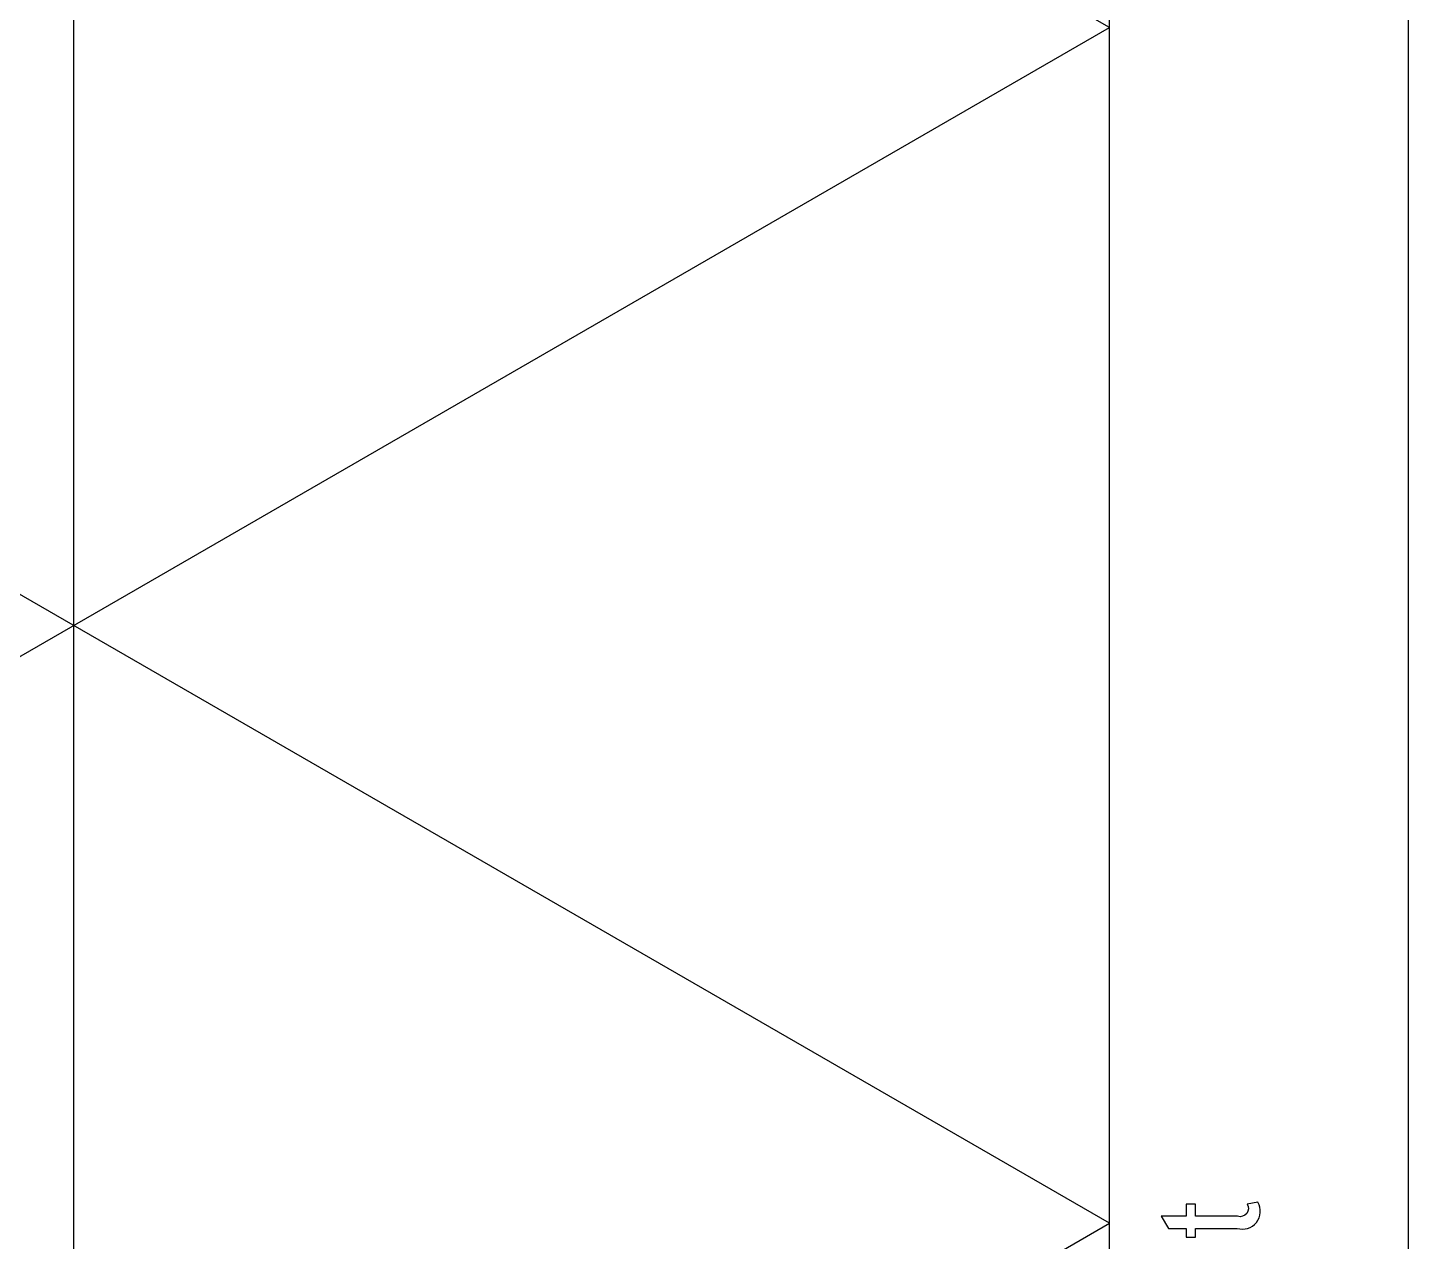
# Model space of a CAD drawing. Extents: x -364 to 3236, y -471 to 545.
# Drawn here: x 1051.17 to 1097.35, y -386.12 to -345.51 of the extents above; entities that cross this region are included whole.
import ezdxf

# ---------------------------------------------------------------- set-up
doc = ezdxf.new("R2010")
doc.units = 0
for name, color, linetype in [('CUT', 7, 'CONTINUOUS'), ('ENGRAVE', 5, 'CONTINUOUS'), ('LIGHT_CUT', 1, 'CONTINUOUS')]:
    doc.layers.add(name, color=color, linetype=linetype)

msp = doc.modelspace()

# ---------------------------------------------------------------- linework, layer by layer
at = {"layer": 'CUT'}
msp.add_lwpolyline([(1097.347, -442.829), (1097.347, 83.359), (869.501, 214.906), (869.501, -311.282)], close=True, dxfattribs=at)
at = {"layer": 'ENGRAVE'}
msp.add_lwpolyline([(1091.954, -384.866, -0.709847), (1091.637, -385.275), (1090.232, -385.275), (1090.232, -384.866), (1089.915, -384.866), (1089.915, -385.275), (1089.075, -385.275), (1089.32, -385.68), (1089.915, -385.68), (1089.915, -385.979), (1090.232, -385.979), (1090.232, -385.68), (1091.615, -385.68, 0.681944), (1092.314, -384.807)], format="xyb", close=True, dxfattribs=at)
at = {"layer": 'LIGHT_CUT'}
for p, q in [((1052.706, -405.509), (1052.706, -165.509)), ((1087.347, -345.509), (879.501, -225.509)), ((1087.347, -385.509), (879.501, -265.509)), ((1018.065, -385.509), (1087.347, -345.509)), ((1052.706, -405.509), (1087.347, -385.509))]:
    msp.add_line(p, q, dxfattribs=at)
msp.add_lwpolyline([(879.501, -65.509), (879.501, -305.509), (1087.347, -425.509), (1087.347, -185.509)], close=True, dxfattribs=at)

doc.saveas('drawing.dxf')
